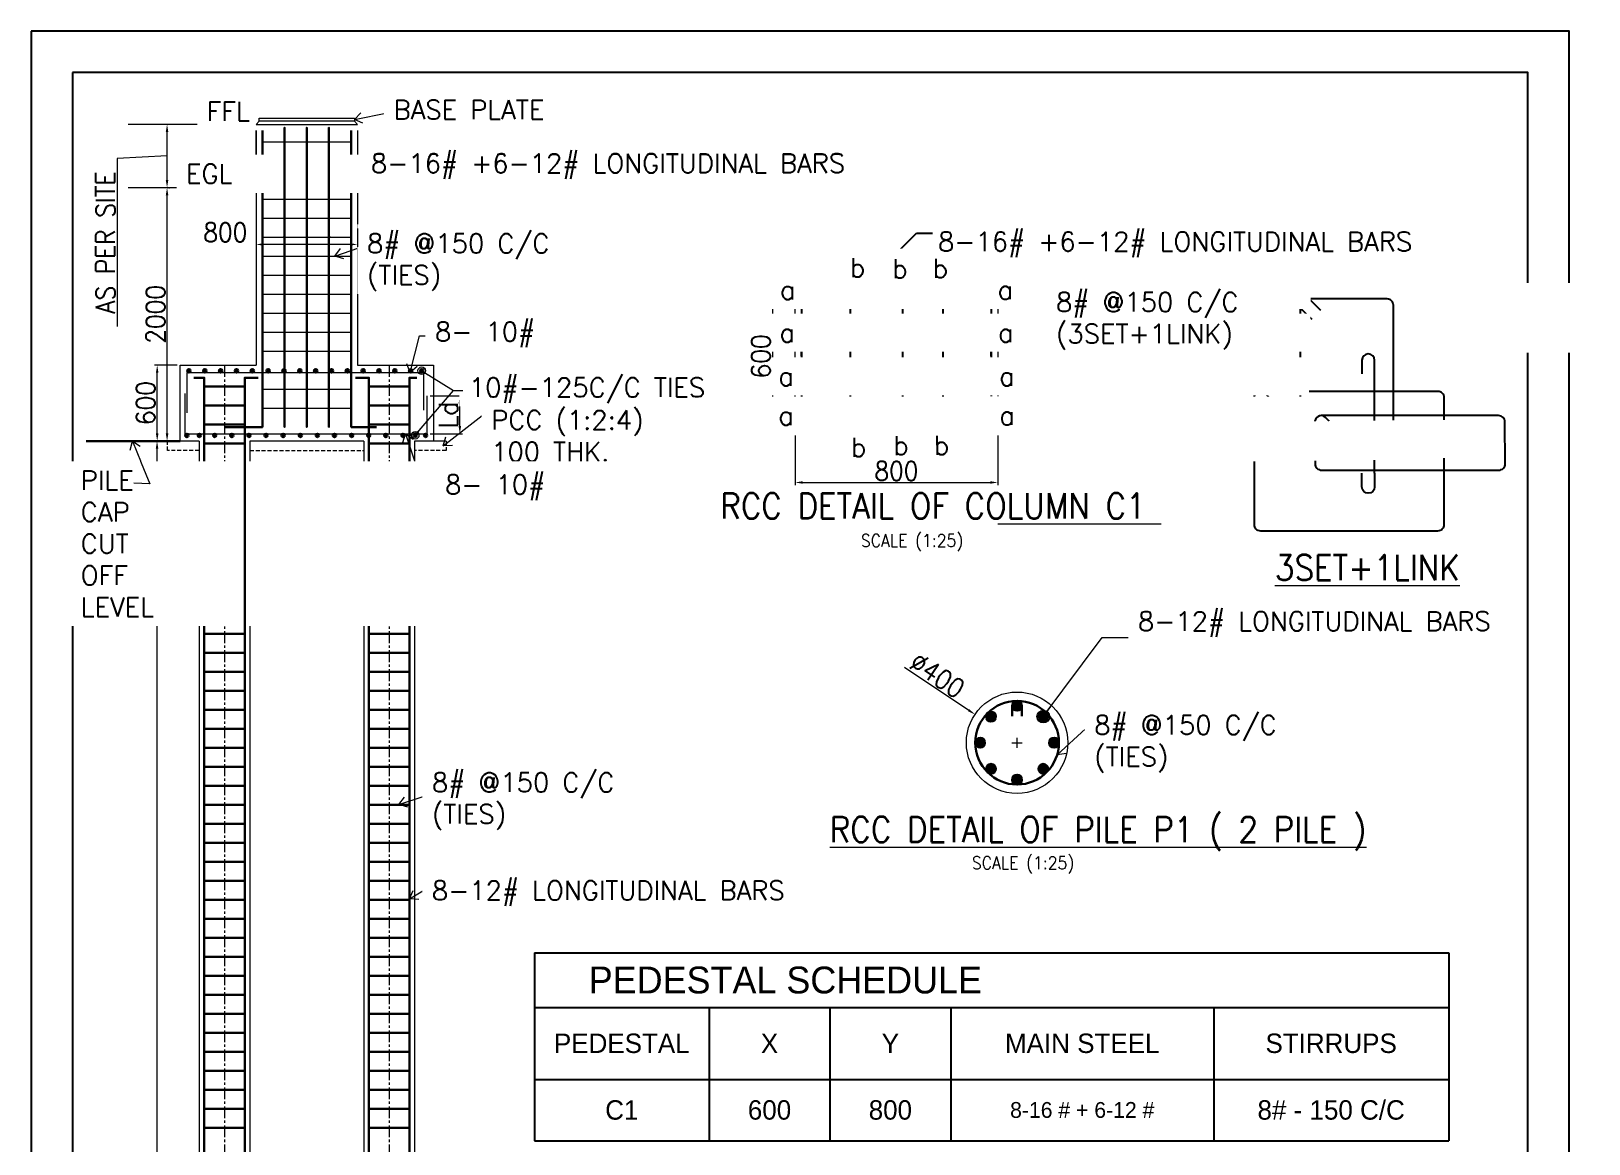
# Model space of a CAD drawing. Header units: millimetres. Extents: x 0 to 1124626, y -157535 to 82123.
# Drawn here: x 441937 to 466518, y -49389 to -31826 of the extents above; entities that cross this region are included whole.
import ezdxf
from ezdxf.enums import TextEntityAlignment as Align

# ---------------------------------------------------------------- set-up
doc = ezdxf.new("R2010")
doc.units = ezdxf.units.MM
doc.header["$MEASUREMENT"] = 0
doc.linetypes.add('CENTER', pattern=[2, 1.25, -0.25, 0.25, -0.25])
doc.linetypes.add('DASHED', pattern=[0.75, 0.5, -0.25])
for name, color, linetype, lineweight in [('CN', 253, 'Continuous', 15), ('Dim', 6, 'Continuous', 13), ('FOOTING', 171, 'Continuous', 15), ('rREINF 1', 1, 'Continuous', 25), ('rREINF 2', 4, 'Continuous', 25), ('SHEET', 7, 'Continuous', 15), ('STEEL', 240, 'Continuous', 30), ('structure', 183, 'Continuous', 15), ('TITLE TEXT', 50, 'Continuous', 18)]:
    doc.layers.add(name, color=color, linetype=linetype, lineweight=lineweight)
doc.layers.add('see level', color=2, linetype='Continuous')
doc.styles.add('MtX_romans_shx', font='romans.shx')
doc.styles.add('style1', font='romans.shx', dxfattribs={"width": 0.9, "height": 300})
doc.dimstyles.new('Copy of 2.0 DIM-1', dxfattribs={"dimscale": 40, "dimtxt": 300, "dimasz": 3, "dimexe": 1, "dimexo": 1.2, "dimgap": 0.8, "dimtad": 1, "dimdec": 0, "dimlfac": 0.5, "dimzin": 1, "dimdsep": 46, "dimtxsty": 'style1', "dimcen": 2, "dimclrd": 8, "dimclre": 8, "dimclrt": 7, "dimadec": 0, "dimazin": 0, "dimtfac": 1, "dimtdec": 0, "dimtofl": 0, "dimtmove": 1, "dimatfit": 3, "dimfxl": 1, "dimtolj": 1, "dimtzin": 0, "dimlwd": 9, "dimlwe": 9, "dimarcsym": 1})
doc.dimstyles.new('Copy of DIM-1', dxfattribs={"dimscale": 40, "dimtxt": 125, "dimasz": 3, "dimexe": 1, "dimexo": 1.2, "dimgap": 0.8, "dimtad": 1, "dimdec": 0, "dimzin": 1, "dimdsep": 46, "dimtxsty": 'style1', "dimcen": 2, "dimclrd": 8, "dimclre": 8, "dimclrt": 7, "dimadec": 0, "dimazin": 0, "dimtfac": 1, "dimtdec": 0, "dimtofl": 0, "dimtmove": 1, "dimatfit": 3, "dimfxl": 1, "dimtolj": 1, "dimtzin": 0, "dimlwd": 9, "dimlwe": 9, "dimarcsym": 1})

# ---------------------------------------------------------------- blocks, each defined once
blk = doc.blocks.new('*D1123')
at = {"layer": 'DEFPOINTS', "color": 0, "ltscale": 20, "transparency": 16777216}
for p in [(448187, -37584), (448702, -37584), (448187, -38180)]:
    blk.add_point(p, dxfattribs=at)
at = {"layer": 'Dim', "color": 8, "lineweight": 9, "ltscale": 20, "transparency": 16777216}
for p, q in [((448235, -37584), (448742, -37584)), ((448702, -38060), (448702, -37704)), ((448235, -38180), (448742, -38180))]:
    blk.add_line(p, q, dxfattribs=at)
at = {"layer": 'Dim', "color": 8, "ltscale": 20, "transparency": 16777216}
for points in [[(448682, -37704), (448722, -37704), (448702, -37584)], [(448682, -38060), (448722, -38060), (448702, -38180)]]:
    blk.add_solid(points, dxfattribs=at)
at = {"layer": 'Dim', "color": 7, "ltscale": 20, "transparency": 16777216, "insert": (448520, -37882), "char_height": 300, "attachment_point": 5, "rotation": 90, "style": 'style1'}
blk.add_mtext('\\A1;Ld', dxfattribs=at)
blk = doc.blocks.new('*D1124')
at = {"layer": 'DEFPOINTS', "color": 0, "ltscale": 20, "transparency": 16777216}
for p in [(443926, -37097), (444287, -37097), (444287, -38297)]:
    blk.add_point(p, dxfattribs=at)
at = {"layer": 'Dim', "color": 8, "lineweight": 9, "ltscale": 20, "transparency": 16777216}
for p, q in [((444239, -37097), (443886, -37097)), ((443926, -38177), (443926, -37217)), ((444239, -38297), (443886, -38297))]:
    blk.add_line(p, q, dxfattribs=at)
at = {"layer": 'Dim', "color": 8, "ltscale": 20, "transparency": 16777216}
for points in [[(443906, -37217), (443946, -37217), (443926, -37097)], [(443906, -38177), (443946, -38177), (443926, -38297)]]:
    blk.add_solid(points, dxfattribs=at)
at = {"layer": 'Dim', "color": 7, "ltscale": 20, "transparency": 16777216, "insert": (443744, -37697), "char_height": 300, "attachment_point": 5, "rotation": 90, "style": 'style1'}
blk.add_mtext('\\A1;600', dxfattribs=at)
blk = doc.blocks.new('*D1125')
at = {"layer": 'DEFPOINTS', "color": 0, "ltscale": 20, "transparency": 16777216}
for p in [(443924, -38297), (444537, -38297), (444537, -62297)]:
    blk.add_point(p, dxfattribs=at)
at = {"layer": 'Dim', "color": 8, "lineweight": 9, "ltscale": 20, "transparency": 16777216}
for p, q in [((444489, -38297), (443884, -38297)), ((443924, -62177), (443924, -38417)), ((444489, -62297), (443884, -62297))]:
    blk.add_line(p, q, dxfattribs=at)
at = {"layer": 'Dim', "color": 8, "ltscale": 20, "transparency": 16777216}
for points in [[(443904, -38417), (443944, -38417), (443924, -38297)], [(443904, -62177), (443944, -62177), (443924, -62297)]]:
    blk.add_solid(points, dxfattribs=at)
at = {"layer": 'Dim', "color": 7, "ltscale": 20, "transparency": 16777216, "insert": (443742, -50297), "char_height": 300, "attachment_point": 5, "rotation": 90, "style": 'style1'}
blk.add_mtext('\\A1;12000', dxfattribs=at)
blk = doc.blocks.new('*D1127')
at = {"layer": 'DEFPOINTS', "color": 0, "ltscale": 20, "transparency": 16777216}
for p in [(444082, -34297), (444287, -34297), (444287, -38297)]:
    blk.add_point(p, dxfattribs=at)
at = {"layer": 'Dim', "color": 8, "lineweight": 9, "ltscale": 20, "transparency": 16777216}
for p, q in [((444239, -34297), (444042, -34297)), ((444082, -38177), (444082, -34417)), ((444239, -38297), (444042, -38297))]:
    blk.add_line(p, q, dxfattribs=at)
at = {"layer": 'Dim', "color": 8, "ltscale": 20, "transparency": 16777216}
for points in [[(444062, -34417), (444102, -34417), (444082, -34297)], [(444062, -38177), (444102, -38177), (444082, -38297)]]:
    blk.add_solid(points, dxfattribs=at)
at = {"layer": 'Dim', "color": 7, "ltscale": 20, "transparency": 16777216, "insert": (443900, -36297), "char_height": 300, "attachment_point": 5, "rotation": 90, "style": 'style1'}
blk.add_mtext('\\A1;2000', dxfattribs=at)
blk = doc.blocks.new('*T1141')
at = {"layer": 'see level', "color": 0, "linetype": 'ByBlock', "lineweight": -2, "ltscale": 20, "transparency": 16777216}
for p, q in [((0, 0), (14426, 0)), ((0, 0), (0, -2967)), ((14426, 0), (14426, -2967)), ((0, -863), (14426, -863)), ((2754, -863), (2754, -2967)), ((4662, -863), (4662, -2967)), ((6569, -863), (6569, -2967)), ((10717, -863), (10717, -2967)), ((0, -1997), (14426, -1997)), ((0, -2967), (14426, -2967))]:
    blk.add_line(p, q, dxfattribs=at)
at = {"layer": 'see level', "color": 0, "linetype": 'ByBlock', "ltscale": 20, "transparency": 16777216}
for s, insert, char_height, width, attachment_point in [('     PEDESTAL SCHEDULE', (68, -432), 423.86, 14289.15, 4), ('PEDESTAL', (1377, -1430), 306.6, 2617.74, 5), ('X', (3708, -1430), 307, 1770.75, 5), ('Y', (5615, -1430), 307, 1770.75, 5), ('MAIN STEEL', (8643, -1430), 306.6, 4011.18, 5), ('STIRRUPS', (12571, -1430), 306.6, 3572.17, 5), ('C1', (1377, -2482), 306.6, 2617.74, 5), ('600', (3708, -2482), 306.6, 1770.75, 5), ('800', (5615, -2482), 306.6, 1770.75, 5), ('8-16 # + 6-12 #', (8643, -2482), 250, 4011.18, 5), ('8# - 150 C/C', (12571, -2482), 306.64, 3572.17, 5)]:
    blk.add_mtext(s, dxfattribs=dict(at, insert=insert, char_height=char_height, width=width, attachment_point=attachment_point))
blk = doc.blocks.new('*D1146')
at = {"layer": 'DEFPOINTS', "color": 0, "ltscale": 20, "transparency": 16777216}
for p in [(456831, -42612, 0), (458160, -43504, 0)]:
    blk.add_point(p, dxfattribs=at)
at = {"layer": 'Dim', "color": 8, "lineweight": 9, "ltscale": 20, "transparency": 16777216}
for p, q in [((455719, -41864), (456732, -42545)), ((457495, -43138), (457495, -42978)), ((457415, -43058), (457575, -43058))]:
    blk.add_line(p, q, dxfattribs=at)
at = {"layer": 'Dim', "color": 8, "ltscale": 20, "transparency": 16777216}
blk.add_solid([(456743, -42528), (456721, -42561), (456831, -42612)], dxfattribs=at)
at = {"layer": 'Dim', "color": 7, "ltscale": 20, "transparency": 16777216, "insert": (456237, -41993), "char_height": 300, "attachment_point": 5, "rotation": 326.1067, "style": 'style1'}
blk.add_mtext('\\A1;∅400', dxfattribs=at)
blk = doc.blocks.new('*D1153')
at = {"layer": 'DEFPOINTS', "color": 0, "ltscale": 20, "transparency": 16777216}
for p in [(453992, -35760), (453635, -38160), (453992, -38160)]:
    blk.add_point(p, dxfattribs=at)
at = {"layer": 'Dim', "color": 8, "lineweight": 9, "ltscale": 20, "transparency": 16777216}
for p, q in [((453944, -35760), (453595, -35760)), ((453635, -35880), (453635, -38040)), ((453944, -38160), (453595, -38160))]:
    blk.add_line(p, q, dxfattribs=at)
at = {"layer": 'Dim', "color": 8, "ltscale": 20, "transparency": 16777216}
for points in [[(453615, -35880), (453655, -35880), (453635, -35760)], [(453615, -38040), (453655, -38040), (453635, -38160)]]:
    blk.add_solid(points, dxfattribs=at)
at = {"layer": 'Dim', "color": 7, "ltscale": 20, "transparency": 16777216, "insert": (453453, -36960), "char_height": 300, "attachment_point": 5, "rotation": 90, "style": 'style1'}
blk.add_mtext('\\A1;600', dxfattribs=at)
blk = doc.blocks.new('*D1154')
at = {"layer": 'DEFPOINTS', "color": 0, "ltscale": 20, "transparency": 16777216}
for p in [(445487, -34896, 0), (447087, -34896, 0), (445487, -35193)]:
    blk.add_point(p, dxfattribs=at)
at = {"layer": 'structure', "color": 8, "lineweight": 9, "ltscale": 20, "transparency": 16777216}
for p, q in [((445487, -34944), (445487, -35233)), ((447087, -34944), (447087, -35233)), ((446967, -35193), (445607, -35193))]:
    blk.add_line(p, q, dxfattribs=at)
at = {"layer": 'structure', "color": 8, "ltscale": 20, "transparency": 16777216}
for points in [[(445607, -35173), (445607, -35213), (445487, -35193)], [(446967, -35173), (446967, -35213), (447087, -35193)]]:
    blk.add_solid(points, dxfattribs=at)
at = {"layer": 'structure', "color": 7, "ltscale": 20, "transparency": 16777216, "insert": (445002, -35002), "char_height": 300, "attachment_point": 5, "style": 'style1'}
blk.add_mtext('\\A1;800', dxfattribs=at)
blk = doc.blocks.new('*D1155')
at = {"layer": 'DEFPOINTS', "color": 0, "ltscale": 20, "transparency": 16777216}
for p in [(444008, -33297, 0), (444082, -33297), (444062, -34297, 0)]:
    blk.add_point(p, dxfattribs=at)
at = {"layer": 'structure', "color": 8, "lineweight": 9, "ltscale": 20, "transparency": 16777216}
for p, q in [((444056, -33297), (444122, -33297)), ((444082, -34177), (444082, -33417)), ((444082, -33797), (443292, -33838)), ((443292, -33838), (443292, -36487)), ((444110, -34297), (444122, -34297))]:
    blk.add_line(p, q, dxfattribs=at)
at = {"layer": 'structure', "color": 8, "ltscale": 20, "transparency": 16777216}
for points in [[(444062, -33417), (444102, -33417), (444082, -33297)], [(444062, -34177), (444102, -34177), (444082, -34297)]]:
    blk.add_solid(points, dxfattribs=at)
at = {"layer": 'structure', "color": 7, "ltscale": 20, "transparency": 16777216, "insert": (443110, -35163), "char_height": 300, "attachment_point": 5, "rotation": 90, "style": 'style1'}
blk.add_mtext('\\A1;AS PER SITE ', dxfattribs=at)
blk = doc.blocks.new('*D1156')
at = {"layer": 'DEFPOINTS', "color": 0, "ltscale": 20, "transparency": 16777216}
for p in [(453992, -38160), (457192, -38160), (457192, -38950)]:
    blk.add_point(p, dxfattribs=at)
at = {"layer": 'Dim', "color": 8, "lineweight": 9, "ltscale": 20, "transparency": 16777216}
for p, q in [((453992, -38208), (453992, -38990)), ((457192, -38208), (457192, -38990)), ((454112, -38950), (457072, -38950))]:
    blk.add_line(p, q, dxfattribs=at)
at = {"layer": 'Dim', "color": 8, "ltscale": 20, "transparency": 16777216}
for points in [[(454112, -38930), (454112, -38970), (453992, -38950)], [(457072, -38930), (457072, -38970), (457192, -38950)]]:
    blk.add_solid(points, dxfattribs=at)
at = {"layer": 'Dim', "color": 7, "ltscale": 20, "transparency": 16777216, "insert": (455592, -38768), "char_height": 300, "attachment_point": 5, "style": 'style1'}
blk.add_mtext('\\A1;800', dxfattribs=at)

msp = doc.modelspace()

# ---------------------------------------------------------------- hatches: boundary and pattern name
at = {"layer": 'STEEL', "ltscale": 20}
for points in [[(444454.2942, -37187.1464, -1), (444399.5639, -37187.1464, -1)], [(444704.2942, -37187.1464, -1), (444649.5639, -37187.1464, -1)], [(444954.2942, -37187.1464, -1), (444899.5639, -37187.1464, -1)], [(445204.2942, -37187.1464, -1), (445149.5639, -37187.1464, -1)], [(445454.2942, -37187.1464, -1), (445399.5639, -37187.1464, -1)], [(445704.2942, -37187.1464, -1), (445649.5639, -37187.1464, -1)], [(445954.2942, -37187.1464, -1), (445899.5639, -37187.1464, -1)], [(446204.2942, -37187.1464, -1), (446149.5639, -37187.1464, -1)], [(446454.2942, -37187.1464, -1), (446399.5639, -37187.1464, -1)], [(446704.2942, -37187.1464, -1), (446649.5639, -37187.1464, -1)], [(446954.2942, -37187.1464, -1), (446899.5639, -37187.1464, -1)], [(447204.2942, -37187.1464, -1), (447149.5639, -37187.1464, -1)], [(447454.2942, -37187.1464, -1), (447399.5639, -37187.1464, -1)], [(447704.2942, -37187.1464, -1), (447649.5639, -37187.1464, -1)], [(447954.2942, -37187.1464, -1), (447899.5639, -37187.1464, -1)], [(448128.8652, -37187.1464, -1), (448074.1348, -37187.1464, -1)], [(444421.9144, -38207.6822, 1), (444367.184, -38207.6822, 1)], [(444619.2796, -38207.6822, 1), (444564.5492, -38207.6822, 1)], [(444861.9144, -38207.6822, 1), (444807.184, -38207.6822, 1)], [(445131.9144, -38207.6822, 1), (445077.184, -38207.6822, 1)], [(445401.9144, -38207.6822, 1), (445347.184, -38207.6822, 1)], [(445671.9144, -38207.6822, 1), (445617.184, -38207.6822, 1)], [(445941.9144, -38207.6822, 1), (445887.184, -38207.6822, 1)], [(446211.9144, -38207.6822, 1), (446157.184, -38207.6822, 1)], [(446481.9144, -38207.6822, 1), (446427.184, -38207.6822, 1)], [(446751.9144, -38207.6822, 1), (446697.184, -38207.6822, 1)], [(447021.9144, -38207.6822, 1), (446967.184, -38207.6822, 1)], [(447291.9144, -38207.6822, 1), (447237.184, -38207.6822, 1)], [(447561.9144, -38207.6822, 1), (447507.184, -38207.6822, 1)], [(447831.9144, -38207.6822, 1), (447777.184, -38207.6822, 1)], [(448024.8085, -38203.924, 1), (447970.0781, -38203.924, 1)], [(448188.7824, -38207.6822, 1), (448134.0521, -38207.6822, 1)], [(457572.0809, -42474.2816, 1), (457418.8359, -42474.2816, 1)], [(457137.1285, -42590.9686, 1), (457028.7679, -42699.3292, 1)], [(457962.1489, -42699.3292, 1), (457853.7883, -42590.9686, 1)], [(456912.0809, -42981.0365, 1), (456912.0809, -43134.2816, 1)], [(458078.8359, -43134.2816, 1), (458078.8359, -42981.0365, 1)], [(457028.7679, -43415.9889, 1), (457137.1285, -43524.3495, 1)], [(457853.7883, -43524.3495, 1), (457962.1489, -43415.9889, 1)], [(457418.8359, -43641.0365, 1), (457572.0809, -43641.0365, 1)]]:
    msp.add_hatch(color=256, dxfattribs=at).paths.add_polyline_path(points)

# ---------------------------------------------------------------- linework, layer by layer
at = {"layer": 'CN', "linetype": 'CENTER', "ltscale": 150}
for p, q in [((444987.1302, -37097.4117, 0), (444987.1302, -64318.2763, 0)), ((447587.1447, -37097.4117, 0), (447587.1447, -64318.2763, 0))]:
    msp.add_line(p, q, dxfattribs=at)
at = {"layer": 'Dim', "ltscale": 20}
for p, q in [((444400.0287, -37848.5896, 0), (444400.0287, -37214.5065, 0)), ((444400.0287, -37214.5065, 0), (448126.7101, -37214.5065, 0)), ((448126.7101, -37214.5065, 0), (448126.7101, -37810.7339, 0)), ((444364.6446, -37546.2339, 0), (444364.6446, -38180.317, 0)), ((448186.7854, -38180.317, 0), (448186.7854, -37584.0896, 0)), ((444364.6446, -38180.317, 0), (448186.7854, -38180.317, 0))]:
    msp.add_line(p, q, dxfattribs=at)
at = {"layer": 'FOOTING', "ltscale": 20}
for p, q in [((445487.1302, -33297.4117, 0), (445487.1302, -37097.4117, 0)), ((445487.1302, -34297.4117, 0), (445487.1302, -33297.4117, 0)), ((445487.1302, -33297.4117, 0), (447087.1302, -33297.4117, 0)), ((447087.1302, -33297.4117, 0), (447087.1302, -37097.4117, 0)), ((444287.1302, -37097.4117, 0), (445487.1302, -37097.4117, 0)), ((447087.1302, -37097.4117, 0), (448287.1302, -37097.4117, 0)), ((444287.1302, -38297.4117, 0), (444137.1302, -38297.4117, 0)), ((444587.1302, -38297.4117, 0), (444587.1302, -62297.4117, 0)), ((445387.1302, -38297.4117, 0), (445387.1302, -62297.4117, 0)), ((447187.1447, -38297.4117, 0), (447187.1447, -62297.4117, 0)), ((447987.1157, -38297.4117, 0), (447987.1157, -62297.4117, 0)), ((448487.1302, -38297.4117, 0), (448287.1302, -38297.4117, 0))]:
    msp.add_line(p, q, dxfattribs=at)
at = {"layer": 'FOOTING', "linetype": 'DASHED', "ltscale": 125}
msp.add_line((445387.1302, -38447.4117, 0), (447187.1447, -38447.4117, 0), dxfattribs=at)
at = {"layer": 'FOOTING', "ltscale": 20, "elevation": 0}
for points in [[(444587.1302, -38297.4117), (444287.1302, -38297.4117), (444287.1302, -37097.4117)], [(448287.1302, -37097.4117), (448287.1302, -38297.4117), (447987.1157, -38297.4117)], [(447187.1447, -38297.4117), (445387.1302, -38297.4117)]]:
    msp.add_lwpolyline(points, dxfattribs=at)
at = {"layer": 'FOOTING', "linetype": 'DASHED', "ltscale": 125, "elevation": 0}
for points in [[(444587.1302, -38447.4117), (444087.1302, -38447.4117), (444087.1302, -38297.4117)], [(448487.1302, -38297.4117), (448487.1302, -38447.4117), (447987.1157, -38447.4117)]]:
    msp.add_lwpolyline(points, dxfattribs=at)
at = {"layer": 'STEEL', "ltscale": 20}
for p, q in [((445587.1302, -33348.1628, 0), (445687.1302, -33348.1628, 0)), ((446987.1302, -33348.1628, 0), (445687.1302, -33348.1628, 0)), ((446987.1302, -33348.1628, 0), (446787.1302, -33348.1628, 0)), ((444667.3989, -37437.2208, 0), (445306.876, -37437.2208, 0)), ((447267.3989, -37437.2208, 0), (447906.8615, -37437.2208, 0)), ((444667.3989, -37737.2208, 0), (445306.876, -37737.2208, 0)), ((447267.3989, -37737.2208, 0), (447906.8615, -37737.2208, 0)), ((444667.3989, -38037.2208, 0), (445306.876, -38037.2208, 0)), ((445587.1302, -38075.8765, 0), (444987.1302, -38075.8765, 0)), ((446987.1302, -38075.8765, 0), (447387.1302, -38075.8765, 0)), ((447267.3989, -38037.2208, 0), (447906.8615, -38037.2208, 0)), ((444287.1302, -38297.4117, 0), (442807.5, -38297.4117, 0)), ((444667.3989, -38337.2208, 0), (445306.8615, -38337.2208, 0)), ((447267.3989, -38337.2208, 0), (447906.8615, -38337.2208, 0)), ((444667.3989, -38637.2208, 0), (445306.8615, -38637.2208, 0)), ((447267.3989, -38637.2208, 0), (447906.8615, -38637.2208, 0)), ((444667.3989, -38937.2208, 0), (445306.8615, -38937.2208, 0)), ((447267.3989, -38937.2208, 0), (447906.8615, -38937.2208, 0)), ((444667.3989, -39237.2208, 0), (445306.8615, -39237.2208, 0)), ((447267.3989, -39237.2208, 0), (447906.8615, -39237.2208, 0)), ((444667.3989, -39537.2208, 0), (445306.8615, -39537.2208, 0)), ((447267.3989, -39537.2208, 0), (447906.8615, -39537.2208, 0)), ((444667.3989, -39837.2208, 0), (445306.8615, -39837.2208, 0)), ((447267.3989, -39837.2208, 0), (447906.8615, -39837.2208, 0)), ((444667.3989, -40137.2208, 0), (445306.8615, -40137.2208, 0)), ((447267.3989, -40137.2208, 0), (447906.8615, -40137.2208, 0)), ((444667.3989, -40437.2208, 0), (445306.8615, -40437.2208, 0)), ((447267.3989, -40437.2208, 0), (447906.8615, -40437.2208, 0)), ((444667.3989, -40737.2208, 0), (445306.8615, -40737.2208, 0)), ((447267.3989, -40737.2208, 0), (447906.8615, -40737.2208, 0)), ((444667.3989, -41037.2208, 0), (445306.8615, -41037.2208, 0)), ((447267.3989, -41037.2208, 0), (447906.8615, -41037.2208, 0)), ((444667.3989, -41337.2208, 0), (445306.8615, -41337.2208, 0)), ((447267.3989, -41337.2208, 0), (447906.8615, -41337.2208, 0)), ((444667.3989, -41637.2208, 0), (445306.8615, -41637.2208, 0)), ((447267.3989, -41637.2208, 0), (447906.8615, -41637.2208, 0)), ((444667.3989, -41937.2208, 0), (445306.8615, -41937.2208, 0)), ((447267.3989, -41937.2208, 0), (447906.8615, -41937.2208, 0)), ((444667.3989, -42237.2208, 0), (445306.8615, -42237.2208, 0)), ((447267.3989, -42237.2208, 0), (447906.8615, -42237.2208, 0)), ((444667.3989, -42537.2208, 0), (445306.8615, -42537.2208, 0)), ((447267.3989, -42537.2208, 0), (447906.8615, -42537.2208, 0)), ((444667.3989, -42837.2208, 0), (445306.8615, -42837.2208, 0)), ((447267.3989, -42837.2208, 0), (447906.8615, -42837.2208, 0)), ((444667.3989, -43137.2208, 0), (445306.8615, -43137.2208, 0)), ((447267.3989, -43137.2208, 0), (447906.8615, -43137.2208, 0)), ((444667.3989, -43437.2208, 0), (445306.8615, -43437.2208, 0)), ((447267.3989, -43437.2208, 0), (447906.8615, -43437.2208, 0)), ((444667.3989, -43737.2208, 0), (445306.8615, -43737.2208, 0)), ((447267.3989, -43737.2208, 0), (447906.8615, -43737.2208, 0)), ((444667.3989, -44037.2208, 0), (445306.8615, -44037.2208, 0)), ((447267.3989, -44037.2208, 0), (447906.8615, -44037.2208, 0)), ((444667.3989, -44337.2208, 0), (445306.8615, -44337.2208, 0)), ((447267.3989, -44337.2208, 0), (447906.8615, -44337.2208, 0)), ((444667.3989, -44637.2208, 0), (445306.8615, -44637.2208, 0)), ((447267.3989, -44637.2208, 0), (447906.8615, -44637.2208, 0)), ((444667.3989, -44937.2208, 0), (445306.8615, -44937.2208, 0)), ((447267.3989, -44937.2208, 0), (447906.8615, -44937.2208, 0)), ((444667.3989, -45237.2208, 0), (445306.8615, -45237.2208, 0)), ((447267.3989, -45237.2208, 0), (447906.8615, -45237.2208, 0)), ((444667.3989, -45537.2208, 0), (445306.8615, -45537.2208, 0)), ((447267.3989, -45537.2208, 0), (447906.8615, -45537.2208, 0)), ((444667.3989, -45837.2208, 0), (445306.8615, -45837.2208, 0)), ((447267.3989, -45837.2208, 0), (447906.8615, -45837.2208, 0)), ((444667.3989, -46137.2208, 0), (445306.8615, -46137.2208, 0)), ((447267.3989, -46137.2208, 0), (447906.8615, -46137.2208, 0)), ((444667.3989, -46437.2208, 0), (445306.8615, -46437.2208, 0)), ((447267.3989, -46437.2208, 0), (447906.8615, -46437.2208, 0)), ((444667.3989, -46737.2208, 0), (445306.8615, -46737.2208, 0)), ((447267.3989, -46737.2208, 0), (447906.8615, -46737.2208, 0)), ((444667.3989, -47037.2208, 0), (445306.8615, -47037.2208, 0)), ((447267.3989, -47037.2208, 0), (447906.8615, -47037.2208, 0)), ((444667.3989, -47337.2208, 0), (445306.8615, -47337.2208, 0)), ((447267.3989, -47337.2208, 0), (447906.8615, -47337.2208, 0)), ((444667.3989, -47637.2208, 0), (445306.8615, -47637.2208, 0)), ((447267.3989, -47637.2208, 0), (447906.8615, -47637.2208, 0)), ((444667.3989, -47937.2208, 0), (445306.8615, -47937.2208, 0)), ((447267.3989, -47937.2208, 0), (447906.8615, -47937.2208, 0)), ((444667.3989, -48237.2208, 0), (445306.8615, -48237.2208, 0)), ((447267.3989, -48237.2208, 0), (447906.8615, -48237.2208, 0)), ((444667.3989, -48537.2208, 0), (445306.8615, -48537.2208, 0)), ((447267.3989, -48537.2208, 0), (447906.8615, -48537.2208, 0)), ((444667.3989, -48837.2208, 0), (445306.8615, -48837.2208, 0)), ((447267.3989, -48837.2208, 0), (447906.8615, -48837.2208, 0)), ((444667.3989, -49137.2208, 0), (445306.8615, -49137.2208, 0)), ((447267.3989, -49137.2208, 0), (447906.8615, -49137.2208, 0))]:
    msp.add_line(p, q, dxfattribs=at)
at = {"layer": 'STEEL', "ltscale": 20, "elevation": 0}
for points in [[(445587.1302, -33348.1628), (445587.1302, -33348.1628), (445587.1302, -38075.8765), (445587.1302, -38075.8765)], [(446987.1302, -33348.1628), (446987.1302, -33348.1628), (446987.1302, -38075.8765), (446987.1302, -38075.8765)], [(444503.406, -37298.1858), (444667.3989, -37298.1858), (444667.3989, -62139.7788), (444818.6147, -62139.7788)], [(447053.406, -37298.1858), (447267.3989, -37298.1858), (447267.3989, -62139.7788), (447418.6147, -62139.7788)], [(448020.8544, -37298.1858), (447906.8615, -37298.1858), (447906.8615, -62139.7788), (447755.6457, -62139.7788)], [(445587.1302, -38075.8765), (445587.1302, -38075.8765)]]:
    msp.add_lwpolyline(points, dxfattribs=at)
msp.add_lwpolyline([(457572.0809, -42638.8049), (457572.0809, -42474.2816, 1), (457418.8359, -42474.2816), (457418.8359, -42638.8049)], format="xyb", dxfattribs=at)
at = {"layer": 'STEEL', "ltscale": 20}
for centre, radius in [((444426.9291, -37187.1464, 0), 27.3652), ((444676.9291, -37187.1464, 0), 27.3652), ((444926.9291, -37187.1464, 0), 27.3652), ((445176.9291, -37187.1464, 0), 27.3652), ((445426.9291, -37187.1464, 0), 27.3652), ((445676.9291, -37187.1464, 0), 27.3652), ((445926.9291, -37187.1464, 0), 27.3652), ((446176.9291, -37187.1464, 0), 27.3652), ((446426.9291, -37187.1464, 0), 27.3652), ((446676.9291, -37187.1464, 0), 27.3652), ((446926.9291, -37187.1464, 0), 27.3652), ((447176.9291, -37187.1464, 0), 27.3652), ((447426.9291, -37187.1464, 0), 27.3652), ((447676.9291, -37187.1464, 0), 27.3652), ((447926.9291, -37187.1464, 0), 27.3652), ((448101.5, -37187.1464, 0), 27.3652), ((444394.5492, -38207.6822, 0), 27.3652), ((444591.9144, -38207.6822, 0), 27.3652), ((444834.5492, -38207.6822, 0), 27.3652), ((445104.5492, -38207.6822, 0), 27.3652), ((445374.5492, -38207.6822, 0), 27.3652), ((445644.5492, -38207.6822, 0), 27.3652), ((445914.5492, -38207.6822, 0), 27.3652), ((446184.5492, -38207.6822, 0), 27.3652), ((446454.5492, -38207.6822, 0), 27.3652), ((446724.5492, -38207.6822, 0), 27.3652), ((446994.5492, -38207.6822, 0), 27.3652), ((447264.5492, -38207.6822, 0), 27.3652), ((447534.5492, -38207.6822, 0), 27.3652), ((447804.5492, -38207.6822, 0), 27.3652), ((447997.4433, -38203.924, 0), 27.3652), ((448161.4172, -38207.6822, 0), 27.3652), ((457495.4584, -43057.659, 0), 660), ((457495.4584, -42474.2816, 0), 76.6225), ((457082.9482, -42645.1489, 0), 76.6225), ((457907.9686, -42645.1489, 0), 76.6225), ((456912.0809, -43057.659, 0), 76.6225), ((458078.8359, -43057.659, 0), 76.6225), ((457082.9482, -43470.1692, 0), 76.6225), ((457907.9686, -43470.1692, 0), 76.6225), ((457495.4584, -43641.0365, 0), 76.6225)]:
    msp.add_circle(centre, radius, dxfattribs=at)
at = {"layer": 'structure', "color": 1, "ltscale": 20}
for p, q in [((445487.1302, -33297.4117, 0), (443469.6435, -33297.4117, 0)), ((445587.1302, -33575.8765, 0), (446987.1302, -33575.8765, 0)), ((445587.1302, -33875.8765, 0), (446987.1302, -33875.8765, 0)), ((445487.1302, -34297.4117, 0), (443469.6435, -34297.4117, 0)), ((445587.1302, -34175.8765, 0), (446987.1302, -34175.8765, 0)), ((445587.1302, -34475.8765, 0), (446987.1302, -34475.8765, 0)), ((445587.1302, -34775.8765, 0), (446987.1302, -34775.8765, 0)), ((445587.1302, -35075.8765, 0), (446987.1302, -35075.8765, 0)), ((445587.1302, -35375.8765, 0), (446987.1302, -35375.8765, 0)), ((445587.1302, -35675.8765, 0), (446987.1302, -35675.8765, 0)), ((445587.1302, -35975.8765, 0), (446987.1302, -35975.8765, 0)), ((445587.1302, -36275.8765, 0), (446987.1302, -36275.8765, 0)), ((445587.1302, -36575.8765, 0), (446987.1302, -36575.8765, 0)), ((445587.1302, -36875.8765, 0), (446987.1302, -36875.8765, 0)), ((445587.1302, -37475.8765, 0), (446987.1302, -37475.8765, 0)), ((445587.1302, -37775.8765, 0), (446987.1302, -37775.8765, 0)), ((456835.4584, -43057.659, 0), (456988.7034, -43057.659, 0)), ((458002.2134, -43057.659, 0), (458155.4584, -43057.659, 0))]:
    msp.add_line(p, q, dxfattribs=at)
at = {"layer": 'structure', "color": 0, "ltscale": 20}
msp.add_line((444287.1302, -34297.4117, 0), (444809.0671, -34297.4117, 0), dxfattribs=at)
at = {"layer": 'structure', "color": 3, "ltscale": 20}
for p in [(445937.1302, -34775.8765, 0), (446287.1302, -34775.8765, 0), (446637.1302, -34775.8765, 0), (445920.4636, -35075.8765, 0), (446653.7969, -35075.8765, 0)]:
    msp.add_point(p, dxfattribs=at)

# ---------------------------------------------------------------- block references
msp.add_blockref('*T1141', (449880.9338, -46373.9673))

# ---------------------------------------------------------------- texts
at = {"layer": 'TITLE TEXT', "ltscale": 20, "style": 'MtX_romans_shx', "width": 0.9}
for s, height, p in [('SCALE (1:25)', 200, (455838, -39867)), ('%%U3SET+1LINK', 400, (463022.6, -40294)), ('SCALE (1:25)', 200, (457589.5012, -44953.7763, 0))]:
    msp.add_text(s, height=height, dxfattribs=at).set_placement(p, align=Align.MIDDLE_CENTER)
at = {"layer": 'TITLE TEXT', "color": 0, "ltscale": 20, "insert": (448469.0424, -38832.056, 0), "char_height": 300, "width": 8226.983181, "attachment_point": 1, "style": 'MtX_romans_shx', "bg_fill": 2}
msp.add_mtext('8- 10#', dxfattribs=at)

# ---------------------------------------------------------------- dimensions: what is measured, and where the dimension line sits
at = {"layer": 'Dim', "ltscale": 20}
for base, p2, picture, middle in [((444081.5457, -34297.4117, 0), (444287.1302, -34297.4117, 0), '*D1127', (443899.5457, -36297.4117, 0)), ((443926.4253, -37097.4117, 0), (444287.1302, -37097.4117, 0), '*D1124', (443744.4253, -37697.4117, 0))]:
    dim = msp.add_linear_dim(base=base, p1=(444287.1302, -38297.4117, 0), p2=p2, angle=90, dimstyle='Copy of 2.0 DIM-1', dxfattribs=at)
    dim.commit()
    dim.dimension.update_dxf_attribs({"geometry": picture, "text_midpoint": middle})
dim = msp.add_linear_dim(base=(448701.725, -37584.0896, 0), p1=(448186.7854, -38180.317, 0), p2=(448186.7854, -37584.0896, 0), angle=90, text='Ld', dimstyle='Copy of 2.0 DIM-1', dxfattribs=at)
dim.commit()
dim.dimension.update_dxf_attribs({"geometry": '*D1123', "text_midpoint": (448519.725, -37882.2033, 0)})
dim = msp.add_linear_dim(base=(443924.248, -38297.4117, 0), p1=(444537.1302, -62297.4117, 0), p2=(444537.1302, -38297.4117, 0), angle=90, dimstyle='Copy of 2.0 DIM-1', override={"dimlfac": 0.5}, dxfattribs=at)
dim.commit()
dim.dimension.update_dxf_attribs({"geometry": '*D1125', "text_midpoint": (443742.248, -50297.4117, 0)})

# ---------------------------------------------------------------- leaders
for points, override in [([(446987.1302, -34086.3969, 0), (447200.1116, -33957.2427, 0), (447252.2421, -33957.2427, 0)], {"dimtxt": 125, "dimasz": 3, "dimtad": 0, "dimldrblk": 'Open90'}), ([(446730.7662, -35375.8765, 0), (447110.6334, -35246.7223, 0), (447215.03, -35246.7223, 0)], {"dimtxt": 125, "dimasz": 3, "dimtad": 0, "dimldrblk": 'Open90'}), ([(447917.9954, -37214.5065, 0), (448067.0053, -36634.8653, 0), (448215.1457, -36634.8653, 0)], {"dimtad": 0, "dimldrblk": 'Open90'}), ([(448437.1302, -38372.4117, 0), (449056.2555, -37890.5999, 0), (449160.6521, -37890.5999, 0)], {"dimtxt": 125, "dimasz": 3, "dimtad": 0, "dimldrblk": 'Open90'}), ([(457907.9686, -42645.1489, 0), (458840.1777, -41398.1924, 0), (459257.764, -41398.1924, 0)], {"dimtxt": 125, "dimasz": 5, "dimtad": 0, "dimldrblk": 'DotBlank'}), ([(458127.4454, -43247.9022, -0.0001), (458573.0506, -42838.4838, -0.0001), (458677.4471, -42838.4838, -0.0001)], {"dimtxt": 125, "dimasz": 3, "dimtad": 0, "dimldrblk": 'Open90'}), ([(447741.4018, -44034.2579, 0), (448121.2691, -43905.1037, 0), (448225.6656, -43905.1037, 0)], {"dimtxt": 125, "dimasz": 3, "dimtad": 0, "dimldrblk": 'Open90'}), ([(447906.8615, -45524.0258, 0), (448119.8429, -45394.8716, 0), (448224.2395, -45394.8716, 0)], {"dimtxt": 125, "dimasz": 3, "dimtad": 0, "dimldrblk": 'Open90'})]:
    msp.add_leader(points, dimstyle='Copy of DIM-1', override=override, dxfattribs=at)

# ---------------------------------------------------------------- next in the draw order: texts
at = {"layer": 'TITLE TEXT', "ltscale": 20, "style": 'MtX_romans_shx', "width": 0.9}
msp.add_text('%%URCC DETAIL OF COLUMN C1 ', height=400, dxfattribs=at).set_placement((456291, -39321.1667), align=Align.MIDDLE_CENTER)
at = {"layer": 'TITLE TEXT', "color": 0, "ltscale": 20, "char_height": 300, "attachment_point": 1, "style": 'MtX_romans_shx', "bg_fill": 2}
for s, insert, width in [('FFL', (444707.1311, -32940.1473, 0), 14321.873736), ('8-16# +6-12# LONGITUDINAL BARS', (447298.469, -33761.0685, 0), 14321.873736), ('8# @150 C/C\\P(TIES)', (447236.6245, -35027.3397, 0), 14321.873736), ('8- 10#', (448309.4752, -36418.8298, 0), 14321.873736), ('PCC (1:2:4) \\P100 THK.', (449196.7465, -37814.7655, 0), 14321.873736), ('8-12# LONGITUDINAL BARS', (459402.1419, -40990.6623, 0), 5422.90954), ('8# @150 C/C\\P(TIES)', (448261.7601, -43534.3412, 0), 8226.983181), ('8-12# LONGITUDINAL BARS', (448260.334, -45240.1809, 0), 8226.983181)]:
    msp.add_mtext(s, dxfattribs=dict(at, insert=insert, width=width))

# ---------------------------------------------------------------- next in the draw order: leaders
at = {"layer": 'Dim', "ltscale": 20}
msp.add_leader([(447846.4463, -38180.317, 0), (448135.6399, -39054.6671, 0), (448404.8753, -39060.4229, 0)], dimstyle='Copy of DIM-1', override={"dimtxt": 125, "dimasz": 3, "dimgap": 0.8, "dimtad": 0, "dimldrblk": 'Open90'}, dxfattribs=at)

# ---------------------------------------------------------------- next in the draw order: hatches: boundary and pattern name
at = {"layer": 'rREINF 2'}
h = msp.add_hatch(color=256, dxfattribs=at)
h.dxf.hatch_style = 1
h.paths.add_polyline_path([(454290.5937, -35959.6362, 1), (454091.7964, -35959.6362, 1)])
h = msp.add_hatch(color=256, dxfattribs=at)
h.dxf.hatch_style = 1
h.paths.add_polyline_path([(455061.5723, -35959.6268, 1), (454862.775, -35959.6268, 1)])
h = msp.add_hatch(color=256, dxfattribs=at)
h.dxf.hatch_style = 1
h.paths.add_polyline_path([(455690.8995, -35959.6362, 1), (455492.1022, -35959.6362, 1)])
h = msp.add_hatch(color=256, dxfattribs=at)
h.dxf.hatch_style = 1
h.paths.add_polyline_path([(456118.9923, -35959.6268, -1), (456317.7896, -35959.6268, -1)])
h = msp.add_hatch(color=256, dxfattribs=at)
h.dxf.hatch_style = 1
h.paths.add_polyline_path([(457091.8066, -35959.6362, 1), (456893.0093, -35959.6362, 1)])
h = msp.add_hatch(color=256, dxfattribs=at)
h.dxf.hatch_style = 1
h.paths.add_polyline_path([(454290.5937, -36626.7038, 1), (454091.7964, -36626.7038, 1)])
h = msp.add_hatch(color=256, dxfattribs=at)
h.dxf.hatch_style = 1
h.paths.add_polyline_path([(456883.9123, -36635.811, -1), (457082.7097, -36635.811, -1)])

# ---------------------------------------------------------------- next in the draw order: linework, layer by layer
at = {"layer": 'FOOTING', "ltscale": 20}
for p, q in [((445537.1302, -33247.4117, 0), (445487.1302, -33297.4117, 0)), ((445537.1302, -33247.4117, 0), (445537.1302, -33197.4117, 0)), ((445537.1302, -33197.4117, 0), (447037.1302, -33197.4117, 0)), ((447037.1302, -33197.4117, 0), (447037.1302, -33247.4117, 0)), ((447037.1302, -33247.4117, 0), (447087.1302, -33297.4117, 0))]:
    msp.add_line(p, q, dxfattribs=at)
at = {"layer": 'FOOTING', "ltscale": 20, "elevation": 0}
for points in [[(445487.1302, -33297.4117), (447087.1302, -33297.4117)], [(447037.1302, -33247.4117), (445537.1302, -33247.4117)]]:
    msp.add_lwpolyline(points, dxfattribs=at)
at = {"layer": 'rREINF 1'}
for points in [[(454413.3771, -36041.2473), (454261.4805, -35889.3507, 1), (454120.9096, -36029.9217), (454272.8061, -36181.8182)], [(455182.2801, -36041.2473), (455030.3836, -35889.3507, 1), (454889.8126, -36029.9217), (455041.7091, -36181.8182)], [(455691.2053, -36174.4503), (455691.2053, -35959.6362, 1), (455492.408, -35959.6362), (455492.408, -36174.4503)], [(454408.6863, -36713.3419), (454256.7898, -36561.4453, 1), (454116.2189, -36702.0163), (454268.1154, -36853.9128)], [(462516.5807, -38075.6719), (462364.6841, -37923.7753, 1), (462224.1132, -38064.3463), (462376.0097, -38216.2428)], [(463136.7973, -38805.7872), (463136.7973, -39020.6013, -1), (462938, -39020.6013), (462938, -38805.7872)]]:
    msp.add_lwpolyline(points, format="xyb", dxfattribs=at)
msp.add_lwpolyline([(462299.0894, -38755.5), (465099.0894, -38755.5, 0.4142135624), (465199.0894, -38655.5), (465195.0102, -37994.6621, 0.4142135624), (465095.0102, -37894.6621), (462295.0102, -37894.6621, 0.4142135624), (462195.0102, -37994.6621), (462199.0894, -38655.5, 0.4142135624)], format="xyb", close=True, dxfattribs=at)
at = {"layer": 'rREINF 2'}
for centre in [(454191.1951, -35959.6362), (454962.1736, -35959.6268), (455591.5009, -35959.6362), (456218.3909, -35959.6268), (456992.408, -35959.6362), (454191.1951, -36626.7038), (456983.311, -36635.811)]:
    msp.add_circle(centre, 99.3987, dxfattribs=at)
at = {"layer": 'structure', "color": 1, "ltscale": 20}
msp.add_circle((457495.4584, -43057.659, 0), 800, dxfattribs=at)
at = {"layer": 'structure', "color": 3, "ltscale": 20}
for p in [(454191.1951, -36626.7038), (456983.311, -36635.811), (454891.348, -37960.6886), (455591.5009, -37960.5382), (456291.6538, -37960.3879)]:
    msp.add_point(p, dxfattribs=at)

# ---------------------------------------------------------------- next in the draw order: texts
at = {"layer": 'TITLE TEXT', "color": 0, "ltscale": 20, "style": 'MtX_romans_shx'}
msp.add_text('8-16# +6-12# LONGITUDINAL BARS', height=300, dxfattribs=at).set_placement((456247.6432, -35297.7494, 0))
at = {"layer": 'TITLE TEXT', "ltscale": 20, "style": 'MtX_romans_shx', "width": 0.9}
msp.add_text('%%URCC DETAIL OF PILE P1 ( 2 PILE )', height=400, dxfattribs=at).set_placement((458774, -44425.8803), align=Align.MIDDLE_CENTER)
at = {"layer": 'TITLE TEXT', "color": 0, "ltscale": 20, "char_height": 300, "width": 14321.873736, "attachment_point": 1, "style": 'MtX_romans_shx', "bg_fill": 2}
for s, insert in [('EGL', (444381.1276, -33928.5106, 0)), ('10#-125C/C TIES', (448844.9251, -37300.231, 0))]:
    msp.add_mtext(s, dxfattribs=dict(at, insert=insert))

# ---------------------------------------------------------------- next in the draw order: dimensions: what is measured, and where the dimension line sits
at = {"layer": 'Dim', "ltscale": 20}
dim = msp.add_diameter_dim_2p(p1=(458159.5203, -43503.7777, 0), p2=(456831.3965, -42611.5404, 0), dimstyle='Copy of 2.0 DIM-1', override={"dimlfac": 0.25}, dxfattribs=at)
dim.commit()
dim.dimension.update_dxf_attribs({"geometry": '*D1146', "text_midpoint": (456135.127, -42143.7846), "dimtype": 163})
at = {"layer": 'structure', "color": 3, "ltscale": 20}
dim = msp.add_linear_dim(base=(445487.1302, -35193), p1=(447087.1302, -34896, 0), p2=(445487.1302, -34896, 0), dimstyle='Copy of 2.0 DIM-1', dxfattribs=at)
dim.commit()
dim.dimension.update_dxf_attribs({"geometry": '*D1154', "text_midpoint": (445001.5, -35184), "dimtype": 160})

# ---------------------------------------------------------------- next in the draw order: leaders
at = {"layer": 'Dim', "ltscale": 20}
for points, override in [([(447037.1302, -33222.4117), (447558.1425, -33113.2309), (447610.273, -33113.2309)], {"dimtxt": 125, "dimasz": 3, "dimtad": 0, "dimldrblk": 'Open90'}), ([(454962.1736, -35959.6268, 0), (455910.9953, -35016.5441, 0), (456163.1258, -35016.5441, 0)], {"dimtxt": 125, "dimasz": 6, "dimtad": 0, "dimldrblk": 'DotBlank', "dimlwd": 25}), ([(456983.311, -36635.811, 0), (457962.1813, -36381.3682, 0), (458066.5779, -36381.3682, 0)], {"dimtxt": 125, "dimasz": 6, "dimtad": 0, "dimldrblk": 'DotBlank'})]:
    msp.add_leader(points, dimstyle='Copy of DIM-1', override=override, dxfattribs=at)

# ---------------------------------------------------------------- next in the draw order: hatches: boundary and pattern name
at = {"layer": 'rREINF 2'}
h = msp.add_hatch(color=256, dxfattribs=at)
h.dxf.hatch_style = 1
h.paths.add_polyline_path([(454290.5937, -37293.7713, 1), (454091.7964, -37293.7713, 1)])
h = msp.add_hatch(color=256, dxfattribs=at)
h.dxf.hatch_style = 1
h.paths.add_polyline_path([(456893.0196, -37293.7713, -1), (457091.8169, -37293.7713, -1)])
h = msp.add_hatch(color=256, dxfattribs=at)
h.dxf.hatch_style = 1
h.paths.add_polyline_path([(454290.5937, -37960.8389, 1), (454091.7964, -37960.8389, 1)])
h = msp.add_hatch(color=256, dxfattribs=at)
h.dxf.hatch_style = 1
h.paths.add_polyline_path([(455061.5723, -37960.8295, 1), (454862.775, -37960.8295, 1)])
h = msp.add_hatch(color=256, dxfattribs=at)
h.dxf.hatch_style = 1
h.paths.add_polyline_path([(455690.8995, -37960.5382, 1), (455492.1022, -37960.5382, 1)])
h = msp.add_hatch(color=256, dxfattribs=at)
h.dxf.hatch_style = 1
h.paths.add_polyline_path([(456118.9923, -37960.8295, -1), (456317.7896, -37960.8295, -1)])
h = msp.add_hatch(color=256, dxfattribs=at)
h.dxf.hatch_style = 1
h.paths.add_polyline_path([(457091.8066, -37960.8389, 1), (456893.0093, -37960.8389, 1)])

# ---------------------------------------------------------------- next in the draw order: linework, layer by layer
at = {"color": 192, "lineweight": 25, "elevation": 0}
msp.add_lwpolyline([(441937.0912, -31826.444), (441937.0912, -66152.4594), (466208.0359, -66152.4594), (466208.0359, -31826.444)], close=True, dxfattribs=at)
at = {"layer": 'rREINF 1'}
for p, q in [((455691.2053, -37746.0248), (455691.2053, -36174.4503)), ((463136.7973, -38805.7872), (463136.7973, -37234.2128))]:
    msp.add_line(p, q, dxfattribs=at)
for points in [[(454191.8066, -38060.2376), (456991.8066, -38060.2376, 0.4142135624), (457091.8066, -37960.2376), (457091.8066, -35960.2376, 0.4142135624), (456991.8066, -35860.2376), (454191.8066, -35860.2376, 0.4142135624), (454091.8066, -35960.2376), (454091.8066, -37960.2376, 0.4142135624)], [(454960.7097, -38060.2376), (456230.456, -38060.2376, 0.4142135624), (456330.456, -37960.2376), (456330.456, -35960.2376, 0.4142135624), (456230.456, -35860.2376), (454960.7097, -35860.2376, 0.4142135624), (454860.7097, -35960.2376), (454860.7097, -37960.2376, 0.4142135624)], [(454191.1951, -37393.17), (456991.1951, -37393.17, 0.4142135624), (457091.1951, -37293.17), (457087.1159, -36632.3321, 0.4142135624), (456987.1159, -36532.3321), (454187.1159, -36532.3321, 0.4142135624), (454087.1159, -36632.3321), (454091.1951, -37293.17, 0.4142135624)], [(461335.5102, -39712.5), (464135.5102, -39712.5, 0.4142135624), (464235.5102, -39612.5), (464235.5102, -37612.5, 0.4142135624), (464135.5102, -37512.5), (461335.5102, -37512.5, 0.4142135624), (461235.5102, -37612.5), (461235.5102, -39612.5, 0.4142135624)]]:
    msp.add_lwpolyline(points, format="xyb", close=True, dxfattribs=at)
for points in [[(461557.0807, -37693.5097), (461405.1841, -37541.6132, 1), (461264.6132, -37682.1841), (461416.5097, -37834.0807)], [(455691.2053, -37746.0248), (455691.2053, -37960.8389, -1), (455492.408, -37960.8389), (455492.408, -37746.0248)]]:
    msp.add_lwpolyline(points, format="xyb", dxfattribs=at)
at = {"layer": 'rREINF 2'}
for centre in [(454191.1951, -37293.7713), (456992.4182, -37293.7713), (454191.1951, -37960.8389), (454962.1736, -37960.8295), (455591.5009, -37960.5382), (456218.3909, -37960.8295), (456992.408, -37960.8389)]:
    msp.add_circle(centre, 99.3987, dxfattribs=at)
at = {"layer": 'SHEET', "color": 220, "lineweight": 25, "elevation": 0}
msp.add_lwpolyline([(442589.6941, -32480.2729), (442589.6941, -65498.6306), (465555.433, -65498.6306), (465555.433, -32480.2729)], close=True, dxfattribs=at)
at = {"layer": 'STEEL', "ltscale": 20, "elevation": 0}
for points in [[(445937.1302, -33348.1628), (445937.1302, -33348.1628), (445937.1302, -38075.8765), (445937.1302, -38075.8765)], [(446287.1302, -33348.1628), (446287.1302, -33348.1628), (446287.1302, -38075.8765), (446287.1302, -38075.8765)], [(446637.1302, -33348.1628), (446637.1302, -33348.1628), (446637.1302, -38075.8765), (446637.1302, -38075.8765)]]:
    msp.add_lwpolyline(points, dxfattribs=at)
at = {"layer": 'structure', "color": 3, "ltscale": 20}
msp.add_lwpolyline([(453991.8066, -38160.2376), (453991.8066, -35760.2376), (457191.8066, -35760.2376), (457191.8066, -38160.2376)], close=True, dxfattribs=at)
for p in [(454191.1951, -37293.7713), (456992.4182, -37293.7713)]:
    msp.add_point(p, dxfattribs=at)

# ---------------------------------------------------------------- next in the draw order: dimensions: what is measured, and where the dimension line sits
at = {"layer": 'Dim', "ltscale": 20}
dim = msp.add_linear_dim(base=(453634.5, -38160.2376), p1=(453991.8066, -35760.2376), p2=(453991.8066, -38160.2376), angle=90, dimstyle='Copy of 2.0 DIM-1', override={"dimlfac": 0.25}, dxfattribs=at)
dim.commit()
dim.dimension.update_dxf_attribs({"geometry": '*D1153', "text_midpoint": (453452.5, -36960.2376)})
at = {"layer": 'structure', "color": 3, "ltscale": 20}
dim = msp.add_linear_dim(base=(444081.5457, -33297.4117), p1=(444061.5457, -34297.4117, 0), p2=(444008.1608, -33297.4117, 0), angle=90, text='AS PER SITE ', dimstyle='Copy of 2.0 DIM-1', override={"dimtxsty": 'style1'}, dxfattribs=at)
dim.commit()
dim.dimension.update_dxf_attribs({"geometry": '*D1155', "text_midpoint": (443291.5, -33870.5), "dimtype": 160})

# ---------------------------------------------------------------- next in the draw order: leaders
at = {"layer": 'Dim', "ltscale": 20}
for points in [[(448101.5, -37187.1464, 0), (448602.4551, -37497.4168, 0), (448750.5955, -37497.4168, 0)], [(447997.4433, -38203.924, 0), (448602.4551, -37497.4168, 0), (448750.5955, -37497.4168, 0)]]:
    msp.add_leader(points, dimstyle='Copy of DIM-1', override={"dimtad": 0, "dimldrblk": 'Origin'}, dxfattribs=at)

# ---------------------------------------------------------------- next in the draw order: texts
at = {"layer": 'TITLE TEXT', "color": 0, "ltscale": 20, "char_height": 300, "attachment_point": 1, "style": 'MtX_romans_shx', "bg_fill": 2}
for s, insert, width in [('BASE PLATE', (447656.5, -32917.0567), 14321.873736), ('8# @150 C/C\\P(3SET+1LINK)', (458110.1724, -35952.9856, 0), 14321.873736), ('PILE\\PCAP\\PCUT\\POFF \\PLEVEL', (442719.5, -38766.5567), 14321.873736), ('8# @150 C/C\\P(TIES)', (458713.5416, -42627.2006, -0.0001), 5422.90954)]:
    msp.add_mtext(s, dxfattribs=dict(at, insert=insert, width=width))

# ---------------------------------------------------------------- next in the draw order: linework, layer by layer
at = {"layer": 'rREINF 1'}
for points in [[(462286.5807, -36234.0097), (462134.6841, -36082.1132, 1), (461994.1132, -36222.6841), (462146.0097, -36374.5807)], [(463136.7973, -37234.2128), (463136.7973, -37019.3987, 1), (462938, -37019.3987), (462938, -37234.2128)]]:
    msp.add_lwpolyline(points, format="xyb", dxfattribs=at)
msp.add_lwpolyline([(462065.0102, -38253), (463334.7566, -38253, 0.4142135624), (463434.7566, -38153), (463434.7566, -36153, 0.4142135624), (463334.7566, -36053), (462065.0102, -36053, 0.4142135624), (461965.0102, -36153), (461965.0102, -38153, 0.4142135624)], format="xyb", close=True, dxfattribs=at)
at = {"layer": 'STEEL', "ltscale": 20, "elevation": 0}
msp.add_lwpolyline([(445520.8689, -37298.1858), (445306.876, -37298.1858), (445306.876, -62139.7788), (445155.6602, -62139.7788)], dxfattribs=at)

# ---------------------------------------------------------------- next in the draw order: leaders
at = {"layer": 'Dim', "ltscale": 20}
msp.add_leader([(443534.1303, -38298.7789, 0), (443812.0602, -38971.9398, 0), (443558.5, -38963.5, 0)], dimstyle='Copy of DIM-1', override={"dimtad": 0, "dimldrblk": 'Open90'}, dxfattribs=at)

# ---------------------------------------------------------------- next in the draw order: texts
at = {"layer": 'TITLE TEXT', "color": 0, "ltscale": 20, "insert": (453751.5, -35760.2376), "char_height": 300, "width": 8226.983181, "attachment_point": 1, "style": 'MtX_romans_shx', "bg_fill": 2}
msp.add_mtext('a', dxfattribs=at)

# ---------------------------------------------------------------- next in the draw order: texts
at = {"layer": 'TITLE TEXT', "color": 0, "ltscale": 20, "char_height": 300, "width": 8226.983181, "attachment_point": 1, "style": 'MtX_romans_shx', "bg_fill": 2}
for s, insert in [('b', (454855.5, -35407.8571, 0)), ('a', (453745.5, -36436))]:
    msp.add_mtext(s, dxfattribs=dict(at, insert=insert))

# ---------------------------------------------------------------- next in the draw order: texts
for s, insert in [('b', (455524, -35427.3571, 0)), ('a', (453727.5, -37123.5))]:
    msp.add_mtext(s, dxfattribs=dict(at, insert=insert))

# ---------------------------------------------------------------- next in the draw order: texts
for s, insert in [('b', (456163.5, -35422.3571, 0)), ('a', (453725.5, -37743.5))]:
    msp.add_mtext(s, dxfattribs=dict(at, insert=insert))

# ---------------------------------------------------------------- next in the draw order: texts
at = {"layer": 'TITLE TEXT', "color": 0, "ltscale": 20, "char_height": 300, "width": 8226.983181, "style": 'MtX_romans_shx', "bg_fill": 2}
for s, insert, attachment_point, rotation in [('a', (457431.4502, -35759.2945), 3, 0.02936583), ('b', (454874.8652, -38545.1007, 0), 7, 0.70732812)]:
    msp.add_mtext(s, dxfattribs=dict(at, insert=insert, attachment_point=attachment_point, rotation=rotation))

# ---------------------------------------------------------------- next in the draw order: texts
for s, insert, attachment_point, rotation in [('a', (457437.7966, -36435.0538), 3, 0.02936583), ('b', (455543.0735, -38517.3497, 0), 7, 0.70732812)]:
    msp.add_mtext(s, dxfattribs=dict(at, insert=insert, attachment_point=attachment_point, rotation=rotation))

# ---------------------------------------------------------------- next in the draw order: texts
for s, insert, attachment_point, rotation in [('a', (457456.1489, -37122.5445), 3, 0.02936583), ('b', (456182.5865, -38514.4547, 0), 7, 0.70732812)]:
    msp.add_mtext(s, dxfattribs=dict(at, insert=insert, attachment_point=attachment_point, rotation=rotation))

# ---------------------------------------------------------------- next in the draw order: texts
at = {"layer": 'TITLE TEXT', "color": 0, "ltscale": 20, "insert": (457458.4667, -37742.5434), "char_height": 300, "width": 8226.983181, "attachment_point": 3, "rotation": 0.02936583, "style": 'MtX_romans_shx', "bg_fill": 2}
msp.add_mtext('a', dxfattribs=at)

# ---------------------------------------------------------------- next in the draw order: dimensions: what is measured, and where the dimension line sits
at = {"layer": 'Dim', "ltscale": 20}
dim = msp.add_linear_dim(base=(457191.8066, -38950), p1=(453991.8066, -38160.2376), p2=(457191.8066, -38160.2376), dimstyle='Copy of 2.0 DIM-1', override={"dimlfac": 0.25}, dxfattribs=at)
dim.commit()
dim.dimension.update_dxf_attribs({"geometry": '*D1156', "text_midpoint": (455591.8066, -38768)})

doc.saveas('drawing.dxf')
